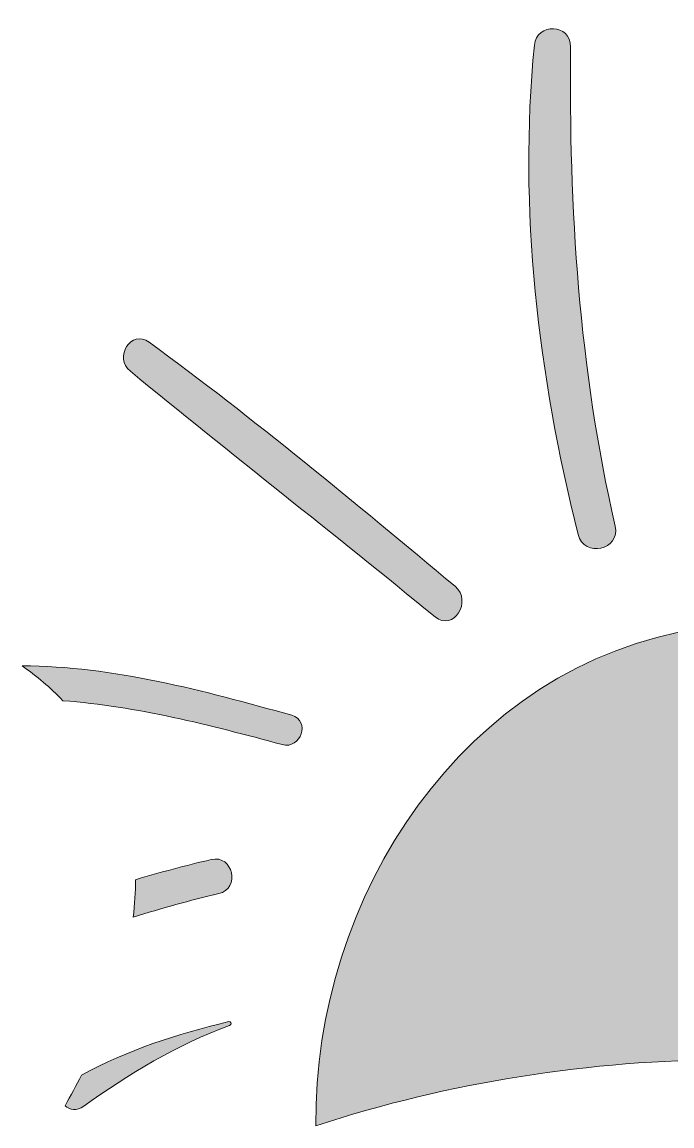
# Model space of a CAD drawing. Header units: inches. Extents: x 4.51 to 10.36, y -5.81 to -0.93.
# Drawn here: x 5.303 to 6.699, y -3.305 to -0.934 of the extents above; entities that cross this region are included whole.
import ezdxf

# ---------------------------------------------------------------- set-up
doc = ezdxf.new("R2010")
doc.units = ezdxf.units.IN
doc.header["$MEASUREMENT"] = 0
doc.layers.add('Layer 1', color=7, linetype='Continuous')

# ---------------------------------------------------------------- blocks, each defined once
blk = doc.blocks.new('block 2')
at = {"layer": 'Layer 1', "true_color": 0x333333}
h = blk.add_hatch(color=250, dxfattribs=at)
h.dxf.hatch_style = 2
edge = h.paths.add_edge_path()
edge.add_spline(control_points=[(6.5768, -2.0162), (6.4988, -1.6765), (6.4775, -1.3348), (6.481, -0.9872), (6.4815, -0.937), (6.4082, -0.9336), (6.4033, -0.9835), (6.3687, -1.3349), (6.4115, -1.6928), (6.4972, -2.0341), (6.51, -2.0848), (6.5886, -2.0676), (6.5768, -2.0162)], knot_values=[0, 0, 0, 0, 1, 1, 1, 2, 2, 2, 3, 3, 3, 4, 4, 4, 4], degree=3, periodic=1)
h = blk.add_hatch(color=250, dxfattribs=at)
h.dxf.hatch_style = 2
edge = h.paths.add_edge_path()
edge.add_spline(control_points=[(5.5358, -1.6837), (5.7522, -1.8617), (5.9738, -2.0332), (6.19, -2.2113), (6.2292, -2.2436), (6.2712, -2.1774), (6.2329, -2.1455), (6.0182, -1.9661), (5.8024, -1.7866), (5.5763, -1.6214), (5.537, -1.5927), (5.4998, -1.654), (5.5358, -1.6837)], knot_values=[0, 0, 0, 0, 1, 1, 1, 2, 2, 2, 3, 3, 3, 4, 4, 4, 4], degree=3, periodic=1)
h = blk.add_hatch(color=250, dxfattribs=at)
h.dxf.hatch_style = 2
edge = h.paths.add_edge_path()
edge.add_spline(control_points=[(7.7234, -3.2751), (7.7969, -2.7477), (7.3241, -2.1492), (6.7597, -2.2357), (6.2506, -2.3138), (5.9285, -2.8145), (5.9342, -3.3045), (6.514, -3.1132), (7.1313, -3.1246), (7.7234, -3.2751)], knot_values=[0, 0, 0, 0, 1, 1, 1, 2, 2, 2, 3, 3, 3, 3], degree=3, periodic=1)
h = blk.add_hatch(color=250, dxfattribs=at)
h.dxf.hatch_style = 2
edge = h.paths.add_edge_path()
edge.add_spline(control_points=[(5.8615, -2.4854), (5.9025, -2.4966), (5.9233, -2.4341), (5.8822, -2.4225), (5.6937, -2.3695), (5.4984, -2.3172), (5.3033, -2.3162), (5.3349, -2.3381), (5.3642, -2.3632), (5.391, -2.3913), (5.5494, -2.4032), (5.7071, -2.4436), (5.8615, -2.4854)], knot_values=[0, 0, 0, 0, 1, 1, 1, 2, 2, 2, 3, 3, 3, 4, 4, 4, 4], degree=3, periodic=1)
h = blk.add_hatch(color=250, dxfattribs=at)
h.dxf.hatch_style = 2
edge = h.paths.add_edge_path()
edge.add_spline(control_points=[(5.7093, -2.7324), (5.6546, -2.7452), (5.6005, -2.7597), (5.5468, -2.7757), (5.5469, -2.8019), (5.5452, -2.8287), (5.542, -2.856), (5.6025, -2.8372), (5.6636, -2.8202), (5.7257, -2.8056), (5.7726, -2.7946), (5.7564, -2.7214), (5.7093, -2.7324)], knot_values=[0, 0, 0, 0, 1, 1, 1, 2, 2, 2, 3, 3, 3, 4, 4, 4, 4], degree=3, periodic=1)
h = blk.add_hatch(color=250, dxfattribs=at)
h.dxf.hatch_style = 2
edge = h.paths.add_edge_path()
edge.add_spline(control_points=[(5.4307, -3.1958), (5.4197, -3.2173), (5.408, -3.239), (5.3955, -3.2611), (5.4052, -3.2701), (5.4204, -3.2734), (5.4357, -3.2623), (5.5319, -3.1932), (5.6369, -3.1287), (5.7489, -3.0891), (5.754, -3.0873), (5.7526, -3.0792), (5.747, -3.0806), (5.6351, -3.1074), (5.5306, -3.1407), (5.4307, -3.1958)], knot_values=[0, 0, 0, 0, 1, 1, 1, 2, 2, 2, 3, 3, 3, 4, 4, 4, 5, 5, 5, 5], degree=3, periodic=1)
at = {"layer": 'Layer 1', "lineweight": 0}
for points, knots in [([(6.5768, -2.0162), (6.4988, -1.6765), (6.4775, -1.3348), (6.481, -0.9872), (6.4815, -0.937), (6.4082, -0.9336), (6.4033, -0.9835), (6.3687, -1.3349), (6.4115, -1.6928), (6.4972, -2.0341), (6.51, -2.0848), (6.5886, -2.0676), (6.5768, -2.0162)], [0, 0, 0, 0, 1, 1, 1, 2, 2, 2, 3, 3, 3, 4, 4, 4, 4]), ([(5.5358, -1.6837), (5.7522, -1.8617), (5.9738, -2.0332), (6.19, -2.2113), (6.2292, -2.2436), (6.2712, -2.1774), (6.2329, -2.1455), (6.0182, -1.9661), (5.8024, -1.7866), (5.5763, -1.6214), (5.537, -1.5927), (5.4998, -1.654), (5.5358, -1.6837)], [0, 0, 0, 0, 1, 1, 1, 2, 2, 2, 3, 3, 3, 4, 4, 4, 4]), ([(7.7234, -3.2751), (7.7969, -2.7477), (7.3241, -2.1492), (6.7597, -2.2357), (6.2506, -2.3138), (5.9285, -2.8145), (5.9342, -3.3045), (6.514, -3.1132), (7.1313, -3.1246), (7.7234, -3.2751)], [0, 0, 0, 0, 1, 1, 1, 2, 2, 2, 3, 3, 3, 3]), ([(5.8615, -2.4854), (5.9025, -2.4966), (5.9233, -2.4341), (5.8822, -2.4225), (5.6937, -2.3695), (5.4984, -2.3172), (5.3033, -2.3162), (5.3349, -2.3381), (5.3642, -2.3632), (5.391, -2.3913), (5.5494, -2.4032), (5.7071, -2.4436), (5.8615, -2.4854)], [0, 0, 0, 0, 1, 1, 1, 2, 2, 2, 3, 3, 3, 4, 4, 4, 4]), ([(5.7093, -2.7324), (5.6546, -2.7452), (5.6005, -2.7597), (5.5468, -2.7757), (5.5469, -2.8019), (5.5452, -2.8287), (5.542, -2.856), (5.6025, -2.8372), (5.6636, -2.8202), (5.7257, -2.8056), (5.7726, -2.7946), (5.7564, -2.7214), (5.7093, -2.7324)], [0, 0, 0, 0, 1, 1, 1, 2, 2, 2, 3, 3, 3, 4, 4, 4, 4]), ([(5.4307, -3.1958), (5.4197, -3.2173), (5.408, -3.239), (5.3955, -3.2611), (5.4052, -3.2701), (5.4204, -3.2734), (5.4357, -3.2623), (5.5319, -3.1932), (5.6369, -3.1287), (5.7489, -3.0891), (5.754, -3.0873), (5.7526, -3.0792), (5.747, -3.0806), (5.6351, -3.1074), (5.5306, -3.1407), (5.4307, -3.1958)], [0, 0, 0, 0, 1, 1, 1, 2, 2, 2, 3, 3, 3, 4, 4, 4, 5, 5, 5, 5])]:
    blk.add_open_spline(points, degree=3, knots=knots, dxfattribs=at)

msp = doc.modelspace()

# ---------------------------------------------------------------- block references
at = {"layer": 'Layer 1'}
msp.add_blockref('block 2', (0, 0), dxfattribs=at)

doc.saveas('drawing.dxf')
